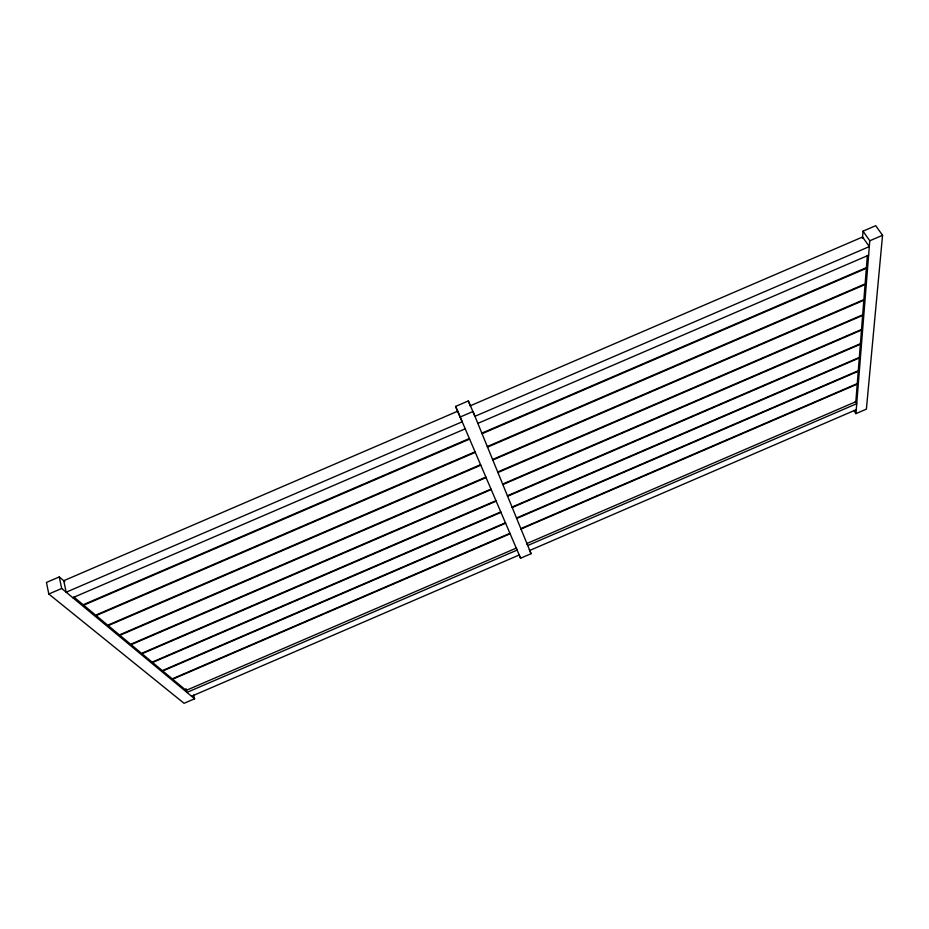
<?xml version="1.0" encoding="UTF-8"?>
<svg xmlns="http://www.w3.org/2000/svg" width="929" height="929" viewBox="0 0 929 929"><rect width="100%" height="100%" fill="white"/><g stroke="black" fill="none" stroke-linecap="round" stroke-linejoin="round"><path stroke-width="1.39" d="M862.484 238.335L863.006 231.158L875.71 225.689L882.55 235.281L866.397 409.12L855.934 413.626L853.879 410.386M867.361 255.51L866.397 267.633L481.791 433.169M855.934 413.626L869.776 240.774L863.006 231.158M64.798 581.6L59.259 576.944L46.45 582.448L48.807 594.026L184.058 703.311L194.591 698.771L193.627 695.043M457.869 411.756L455.593 406.426L468.344 400.945L474.951 416.297L869.312 246.603L862.576 237.011L470.318 405.776M48.807 594.026L61.686 588.487L194.591 698.771M520.588 558.224L460.169 417.028L472.989 411.501L531.086 553.696L520.588 558.224L519.439 555.565M869.776 240.774L882.55 235.281M72.799 597.707L465.208 428.826M477.843 423.38L868.627 255.208M469.354 438.523L83.157 604.756L73.844 597.01M469.598 439.092L83.691 605.197L95.664 615.161L475.056 451.831M482.023 433.738L866.351 268.318L865.12 283.902L487.26 446.57M475.288 452.377L96.175 615.579L107.741 625.205L480.548 464.686M487.493 447.128L865.062 284.576L863.877 299.626L492.556 459.518M480.781 465.208L108.24 625.612L119.4 634.913L485.867 477.088M492.765 460.041L863.831 300.264L862.681 314.815L497.665 472.013M486.076 477.599L119.887 635.308L130.675 644.285L491 489.095M497.874 472.524L862.635 315.43L861.531 329.493L502.601 484.09M491.209 489.583L131.14 644.68L141.58 653.366L495.958 500.696M502.798 484.59L861.485 330.097L860.417 343.695L507.373 495.784M496.167 501.172L142.032 653.737L152.135 662.145L500.766 511.925M507.571 496.26L860.37 344.276L859.325 357.433L511.995 507.083M500.963 512.378L152.565 662.493L162.343 670.633L505.422 522.795M512.181 507.548L859.29 357.99L858.28 370.729L516.466 518.034M505.608 523.236L162.761 670.982L172.237 678.867L509.928 533.327M516.652 518.487L858.233 371.275L857.27 383.619L520.797 528.636M510.114 533.757L172.643 679.204L186.125 690.421L516.245 548.11M520.972 529.077L857.223 384.153L855.841 401.711L526.882 543.523M191.56 696.251L519.206 554.996M529.751 550.444L856.248 409.677M855.342 401.491L856.735 403.674L527.73 545.509L526.708 543.163M529.344 549.713L531.086 553.696M455.593 406.426L460.169 417.028M516.094 547.738L517.105 550.096L186.95 692.419L185.974 688.656M468.344 400.945L470.538 406.31M59.259 576.944L61.686 588.487M457.649 411.233L63.741 580.706L66.168 592.203L462.201 421.789L457.649 411.233"/></g></svg>
